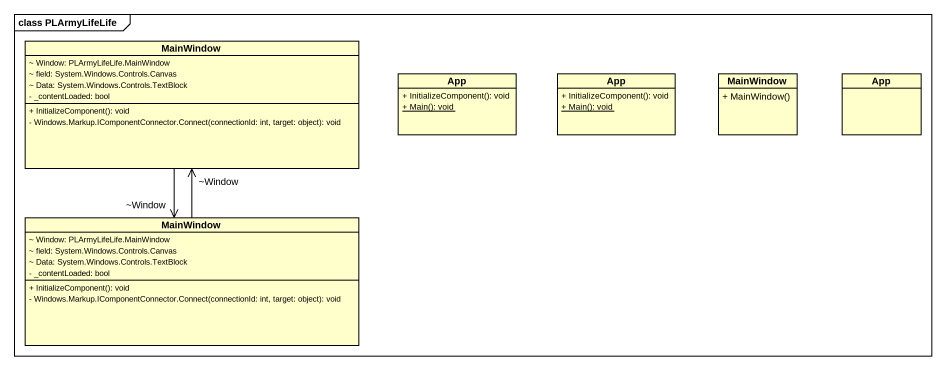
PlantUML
@startuml
mainframe class PLArmyLifeLife
hide circle
hide empty members
skinparam classAttributeIconSize 0
class MainWindow {
  ~ Window: PLArmyLifeLife.MainWindow
  ~ field: System.Windows.Controls.Canvas
  ~ Data: System.Windows.Controls.TextBlock
  - _contentLoaded: bool
  + InitializeComponent(): void
  - Windows.Markup.IComponentConnector.Connect(connectionId: int, target: object): void
}
class App {
  + InitializeComponent(): void
  {static} + Main(): void
}
class "App" as App_2 {
  + InitializeComponent(): void
  {static} + Main(): void
}
class "MainWindow" as MainWindow_2 {
  + MainWindow()
}
class "App" as App_3
class "MainWindow" as MainWindow_3 {
  ~ Window: PLArmyLifeLife.MainWindow
  ~ field: System.Windows.Controls.Canvas
  ~ Data: System.Windows.Controls.TextBlock
  - _contentLoaded: bool
  + InitializeComponent(): void
  - Windows.Markup.IComponentConnector.Connect(connectionId: int, target: object): void
}
MainWindow --> "~Window" MainWindow_3
MainWindow_3 -up-> "~Window" MainWindow
@enduml
